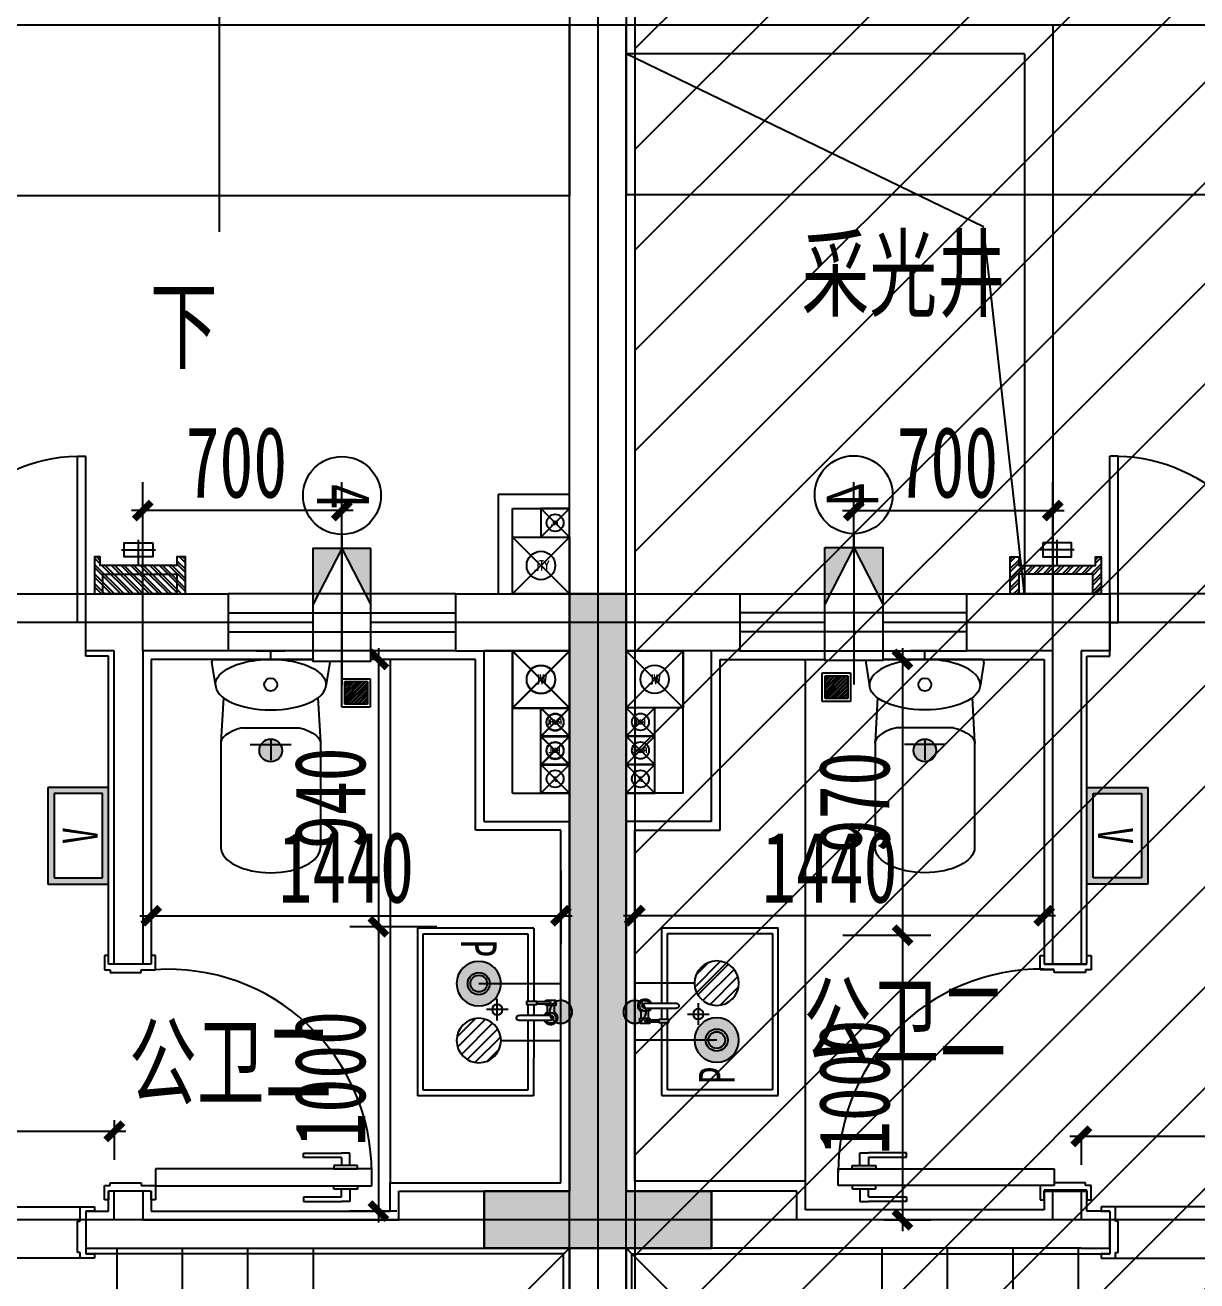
# Model space of a CAD drawing. Extents: x -255202 to 66368, y -6372500 to 603.
# Drawn here: x 32743 to 36863, y -3225168 to -3220753 of the extents above; entities that cross this region are included whole.
import ezdxf
from ezdxf.enums import TextEntityAlignment as Align

# ---------------------------------------------------------------- set-up
doc = ezdxf.new("R2010")
doc.units = 0
doc.header["$LTSCALE"] = 10
doc.header["$MEASUREMENT"] = 0
for name, color, linetype in [('A-门', 251, 'Continuous'), ('L-立面填充1', 253, 'Continuous'), ('孔洞', 53, 'Continuous')]:
    doc.layers.add(name, color=color, linetype=linetype)
doc.styles.add('L~1D$0$_TCH_DIM', font='SIMPLEX', dxfattribs={"bigfont": 'GBCBIG'})
doc.styles.add('L~1D$0$黑体', font='simhei.ttf')
doc.styles.add('L~1Z$0$_TCH_DIM', font='SIMPLEX', dxfattribs={"bigfont": 'GBCBIG'})
doc.styles.add('L~1Z$0$黑体', font='simhei.ttf')
doc.styles.add('宋体', font='', dxfattribs={"width": 0.8})
doc.styles.add('文字标注', font='', dxfattribs={"width": 0.7})
doc.styles.add('样式222', font='', dxfattribs={"width": 0.7})
doc.styles.add('细黑体', font='', dxfattribs={"width": 0.7})
doc.styles.get('宋体').set_extended_font_data('STXihei')
doc.styles.get('文字标注').set_extended_font_data('STXihei')
doc.styles.get('样式222').set_extended_font_data('STXihei')
doc.styles.get('细黑体').set_extended_font_data('STXihei')

# ---------------------------------------------------------------- blocks, each defined once
blk = doc.blocks.new('ty')
at = {"layer": 'A-门'}
h = blk.add_hatch(dxfattribs=at)
h.set_pattern_fill('ANSI32', color=8, scale=5, style=0)
h.set_pattern_definition([(135, (49263.044, 4608.566), (16.83798, 16.83798), []), (135, (49251.819, 4608.566), (16.83798, 16.83798), [])])
h.paths.add_polyline_path([(46809.8, 606.1), (46809.8, 506.1), (47129.8, 506.1), (47129.8, 636.1), (47099.8, 636.1), (47099.8, 606.1), (46829.8, 606.1), (46829.8, 636.1), (46809.8, 636.1)])
h = blk.add_hatch(dxfattribs=at)
h.set_pattern_fill('ANSI32', color=8, scale=5, style=0)
h.set_pattern_definition([(45, (47896.54, 4608.566), (-16.83798, 16.83798), []), (45, (47907.765, 4608.566), (-16.83798, 16.83798), [])])
h.paths.add_polyline_path([(50349.8, 606.1), (50349.8, 506.1), (50029.8, 506.1), (50029.8, 636.1), (50059.8, 636.1), (50059.8, 606.1), (50329.8, 606.1), (50329.8, 636.1), (50349.8, 636.1)])
h.paths.add_polyline_path([(50059.8, 506.1), (50319.8, 506.1), (50319.8, 576.1), (50059.8, 576.1)], flags=17)
blk.add_hatch(color=8, dxfattribs=at).paths.add_polyline_path([(48479.7, -1593.9), (48479.7, 506.1), (48679.7, 506.1), (48679.7, -1593.9), (48979.7, -1593.9), (48979.7, -1793.9), (48179.7, -1793.9), (48179.7, -1593.9)])
blk.add_hatch(color=8, dxfattribs=at).paths.add_polyline_path([(48479.7, -1593.9), (48479.7, 506.1), (48679.7, 506.1), (48679.7, -1593.9), (48979.7, -1593.9), (48979.7, -1793.9), (48179.7, -1793.9), (48179.7, -1593.9)])
h = blk.add_hatch(color=8, dxfattribs=at)
h.dxf.hatch_style = 1
h.paths.add_polyline_path([(47429.7, -3.9, 1), (47429.7, -83.9, 1)])
h = blk.add_hatch(color=8, dxfattribs=at)
h.dxf.hatch_style = 1
h.paths.add_polyline_path([(49729.7, -3.9, -1), (49729.7, -83.9, -1)])
h = blk.add_hatch(color=8, dxfattribs=at)
h.paths.add_polyline_path([(46646.1, -513.9), (46859.7, -513.9), (46859.7, -173.9), (46646.1, -173.9)])
h.paths.add_polyline_path([(46667.9, -195.7), (46837.9, -195.7), (46837.9, -492.2), (46667.9, -492.2)], flags=16)
h = blk.add_hatch(color=8, dxfattribs=at)
h.paths.add_polyline_path([(50513.2, -513.9), (50299.7, -513.9), (50299.7, -173.9), (50513.2, -173.9)])
h.paths.add_polyline_path([(50491.4, -195.7), (50321.4, -195.7), (50321.4, -492.2), (50491.4, -492.2)], flags=16)
at = {"layer": 'A-门', "extrusion": (0, 0, -1)}
h = blk.add_hatch(color=8, dxfattribs=at)
edge = h.paths.add_edge_path()
edge.add_arc((-48161.3, -863.9), 78.2, -89.9962, 270.0038)
h = blk.add_hatch(color=8, dxfattribs=at)
h.dxf.hatch_style = 1
h.paths.add_polyline_path([(-48449.7, -1003.2, -1), (-48449.7, -923.2, -1)])
h = blk.add_hatch(color=8, dxfattribs=at)
h.dxf.hatch_style = 1
h.paths.add_polyline_path([(-48709.6, -923.2, -1), (-48709.6, -1003.2, -1)])
h = blk.add_hatch(color=8, dxfattribs=at)
edge = h.paths.add_edge_path()
edge.add_arc((-48998, -1062.4), 78.2, 90.0038, 450.0038)
at = {"layer": 'A-门', "color": 8}
for p, q in [((48579.7, 4262.6), (48579.7, -13753.8)), ((48479.7, 3106.1), (48479.7, 1906.1)), ((48679.8, 3110.2), (48679.8, 1910.2)), ((47249.6, 2450.1), (47249.6, 2750.1)), ((59161.7, 2506.1), (25966, 2506.1)), ((48479.7, 506.1), (48479.7, 2506.1)), ((48679.7, 2506.1), (48479.7, 2506.1)), ((48479.7, 406.1), (48479.7, 2506.1)), ((48679.7, 2506.1), (48479.7, 2506.1)), ((48679.7, 406.1), (48679.7, 2506.1)), ((48679.7, 506.1), (48679.7, 2506.1)), ((50179.7, 2506.1), (48679.7, 2506.1)), ((50179.7, 2506.1), (50179.7, 506.1)), ((47249.6, 1779.3), (47249.6, 2450.1)), ((50079.7, 2405.1), (48679.7, 2405.1)), ((49936.2, 1796.6), (48679.7, 2405.1)), ((50079.7, 2405.1), (50079.7, 506.1)), ((48479.7, 1906.1), (45479.7, 1906.1)), ((48679.8, 1910.2), (51679.8, 1910.2)), ((50079.7, 505.1), (49936.2, 1796.6)), ((46979.7, 307.6), (46979.7, 899.1)), ((47679.7, 307.6), (47679.7, 899.1)), ((49479.7, 307.6), (49479.7, 899.1)), ((50179.6, 307.6), (50179.6, 899.1)), ((48479.7, 856.1), (48229.7, 856.1)), ((48229.7, 856.1), (48229.7, 506.1)), ((48479.7, 806.1), (48479.7, 856.1)), ((47719.7, 799.1), (46939.7, 799.1)), ((48279.7, 506.1), (48279.7, 806.1)), ((48279.7, 806.1), (48479.7, 806.1)), ((48379.7, 806.1), (48479.7, 706.1)), ((48479.7, 806.1), (48379.7, 706.1)), ((48379.7, 806.1), (48479.7, 706.1)), ((48479.7, 806.1), (48379.7, 706.1)), ((49439.7, 799.1), (50219.6, 799.1)), ((46964.8, 606.1), (46964.8, 696.1)), ((48479.7, 706.1), (48279.7, 506.1)), ((48279.7, 706.1), (48479.7, 506.1)), ((48479.7, 706.1), (48279.7, 506.1)), ((48279.7, 706.1), (48479.7, 506.1)), ((50194.8, 606.1), (50194.8, 696.1)), ((46904.8, 661.1), (47024.8, 661.1)), ((50254.8, 661.1), (50134.8, 661.1)), ((46982.3, 606.1), (46947.3, 606.1)), ((50177.3, 606.1), (50212.3, 606.1)), ((45579.7, 506.1), (46779.7, 506.1)), ((46779.7, 287.1), (46779.7, 506.1)), ((46779.7, 306.1), (46779.7, 506.1)), ((46779.7, 506.1), (46979.7, 506.1)), ((46979.7, 506.1), (47279.7, 506.1)), ((47279.7, 506.1), (47279.7, 306.1)), ((48079.7, 506.1), (48479.7, 506.1)), ((48229.7, 506.1), (48279.7, 506.1)), ((48679.7, 506.1), (48479.7, 506.1)), ((48479.7, 506.1), (48479.7, -1593.9)), ((48479.7, -1593.9), (48479.7, 506.1)), ((48479.7, 506.1), (48679.7, 506.1)), ((48679.7, 506.1), (48479.7, 506.1)), ((48479.7, 506.1), (48479.7, -1593.9)), ((48479.7, -1593.9), (48479.7, 506.1)), ((48479.7, 506.1), (48679.7, 506.1)), ((48679.7, -1593.9), (48679.7, 506.1)), ((48679.7, 506.1), (48679.7, -1593.9)), ((48679.7, -1593.9), (48679.7, 506.1)), ((48679.7, 506.1), (48679.7, -1593.9)), ((48679.7, 506.1), (49079.7, 506.1)), ((49877.9, 306.1), (49877.9, 506.1)), ((49877.9, 506.1), (50079.7, 506.1)), ((50079.7, 506.1), (50379.7, 506.1)), ((50379.7, 287.1), (50379.7, 507.1)), ((51579.7, 506.1), (50379.7, 506.1)), ((50379.7, 506.1), (50379.7, 306.1)), ((59161.7, 406.1), (25966, 406.1)), ((48479.7, -1193.9), (48479.7, 406.1)), ((48679.7, -1193.9), (48679.7, 406.1)), ((47808.1, 316.1), (47808.1, -703.9)), ((49651.2, 316.1), (49651.2, -733.9)), ((46879.7, 306.1), (46779.7, 306.1)), ((46859.7, 287.1), (46779.7, 287.1)), ((46859.7, 206.1), (46859.7, 287.1)), ((46879.7, -593.9), (46879.7, 306.1)), ((46979.7, 306.1), (46979.7, -593.9)), ((47279.7, 306.1), (46979.7, 306.1)), ((48149.7, 276.1), (47009.7, 276.1)), ((47009.7, 276.1), (47009.7, -794.9)), ((47232.1, 276.1), (47627.2, 276.1)), ((47379.7, 306.1), (47479.7, 306.1)), ((47429.7, 276.1), (47429.7, 306.1)), ((48013.2, 276.1), (47708.1, 276.1)), ((48099.7, 276.1), (47849.7, 276.1)), ((47849.7, 276.1), (47849.7, -1563.9)), ((48079.7, 306.1), (48479.7, 306.1)), ((48149.7, -323.9), (48149.7, 276.1)), ((48479.7, 306.1), (48179.7, 306.1)), ((48179.7, -293.9), (48179.7, 306.1)), ((48279.7, -193.9), (48279.7, 306.1)), ((48479.7, 106.1), (48279.7, 306.1)), ((48279.7, 106.1), (48479.7, 306.1)), ((48479.7, 104.6), (48279.7, 304.6)), ((48279.7, 104.6), (48479.7, 304.6)), ((48479.7, -1093.9), (48479.7, 306.1)), ((48479.7, 306.1), (48479.7, -193.9)), ((48979.7, 306.1), (48679.7, 306.1)), ((48679.7, -1093.9), (48679.7, 306.1)), ((48679.7, 106.1), (48879.7, 306.1)), ((48879.7, 106.1), (48679.7, 306.1)), ((49079.7, 306.1), (48679.7, 306.1)), ((48679.7, 106.1), (48879.7, 306.1)), ((48879.7, 106.1), (48679.7, 306.1)), ((48879.7, -193.9), (48879.7, 306.1)), ((48979.7, -293.9), (48979.7, 306.1)), ((49009.5, -323.9), (49009.7, 276.1)), ((49009.7, 276.1), (50149.7, 276.1)), ((49309.7, -1563.9), (49309.7, 276.1)), ((49446.1, 276.1), (49751.2, 276.1)), ((49927.2, 276.1), (49532.1, 276.1)), ((49779.7, 306.1), (49679.7, 306.1)), ((49729.7, 276.1), (49729.7, 306.1)), ((50179.7, 306.1), (49877.9, 306.1)), ((50149.7, 276.1), (50149.7, -793.9)), ((50179.7, 206.1), (50179.7, 306.1)), ((50279.7, 306.1), (50279.7, 206.1)), ((50379.7, 306.1), (50279.7, 306.1)), ((50299.7, 206.1), (50299.7, 287.1)), ((50299.7, 287.1), (50379.7, 287.1)), ((47221.7, 264.7), (47235.5, 181.5)), ((47637.6, 264.7), (47623.8, 181.5)), ((49368.7, 228.3), (49468.7, 228.3)), ((49368.7, 128.3), (49368.7, 228.3)), ((49468.7, 228.3), (49468.7, 128.3)), ((49521.7, 264.7), (49535.5, 181.5)), ((49937.6, 264.7), (49923.8, 181.5)), ((46859.7, -794.9), (46859.7, 206.1)), ((47679.7, 208.2), (47779.7, 208.2)), ((47679.7, 108.2), (47679.7, 208.2)), ((47689.7, 194.8), (47693.1, 198.2)), ((47689.7, 181.3), (47706.6, 198.2)), ((47689.7, 167.9), (47720, 198.2)), ((47689.7, 154.4), (47733.5, 198.2)), ((47689.7, 140.9), (47747, 198.2)), ((47689.7, 127.5), (47760.4, 198.2)), ((47689.7, 190.3), (47697.6, 198.2)), ((47689.7, 176.8), (47711.1, 198.2)), ((47689.7, 163.4), (47724.5, 198.2)), ((47689.7, 149.9), (47738, 198.2)), ((47689.7, 136.4), (47751.5, 198.2)), ((47689.7, 123), (47764.9, 198.2)), ((47689.7, 198.2), (47769.7, 198.2)), ((47689.7, 118.2), (47689.7, 198.2)), ((47693.9, 118.2), (47769.7, 194)), ((47698.4, 118.2), (47769.7, 189.5)), ((47707.4, 118.2), (47769.7, 180.5)), ((47769.7, 198.2), (47769.7, 118.2)), ((47779.7, 208.2), (47779.7, 108.2)), ((49378.7, 214.9), (49382.1, 218.3)), ((49378.7, 201.4), (49395.6, 218.3)), ((49378.7, 187.9), (49409.1, 218.3)), ((49378.7, 174.5), (49422.5, 218.3)), ((49378.7, 161), (49436, 218.3)), ((49378.7, 147.5), (49449.5, 218.3)), ((49378.7, 210.4), (49386.6, 218.3)), ((49378.7, 196.9), (49400.1, 218.3)), ((49378.7, 183.4), (49413.6, 218.3)), ((49378.7, 170), (49427, 218.3)), ((49378.7, 156.5), (49440.5, 218.3)), ((49378.7, 143), (49454, 218.3)), ((49378.7, 218.3), (49458.7, 218.3)), ((49378.7, 138.3), (49378.7, 218.3)), ((49383, 138.3), (49458.7, 214.1)), ((49387.4, 138.3), (49458.7, 209.6)), ((49396.4, 138.3), (49458.7, 200.6)), ((49400.9, 138.3), (49458.7, 196.1)), ((49409.9, 138.3), (49458.7, 187.1)), ((49414.4, 138.3), (49458.7, 182.6)), ((49458.7, 218.3), (49458.7, 138.3)), ((50179.7, -794.9), (50179.7, 206.1)), ((50279.7, 206.1), (50279.7, -794.9)), ((50299.7, -794.9), (50299.7, 206.1)), ((47263.6, 141), (47254.7, -14.6)), ((47595.7, 141), (47604.6, -14.6)), ((47711.9, 118.2), (47769.7, 176)), ((47720.9, 118.2), (47769.7, 167)), ((47725.3, 118.2), (47769.7, 162.6)), ((47734.3, 118.2), (47769.7, 153.6)), ((47738.8, 118.2), (47769.7, 149.1)), ((47747.8, 118.2), (47769.7, 140.1)), ((47752.3, 118.2), (47769.7, 135.6)), ((49458.7, 138.3), (49378.7, 138.3)), ((49423.4, 138.3), (49458.7, 173.6)), ((49427.9, 138.3), (49458.7, 169.2)), ((49436.8, 138.3), (49458.7, 160.2)), ((49441.3, 138.3), (49458.7, 155.7)), ((49450.3, 138.3), (49458.7, 146.7)), ((49454.8, 138.3), (49458.7, 142.2)), ((49563.6, 141), (49554.7, -14.6)), ((49895.7, 141), (49904.6, -14.6)), ((47779.7, 108.2), (47679.7, 108.2)), ((47769.7, 118.2), (47689.7, 118.2)), ((47761.3, 118.2), (47769.7, 126.6)), ((47765.8, 118.2), (47769.7, 122.1)), ((48379.7, 6.1), (48479.7, 106.1)), ((48479.7, 6.1), (48379.7, 106.1)), ((48379.7, 4.6), (48479.7, 104.6)), ((48479.7, 4.6), (48379.7, 104.6)), ((48779.7, 6.1), (48679.7, 106.1)), ((48679.7, 6.1), (48779.7, 106.1)), ((48679.7, 106.1), (48779.7, 6.1)), ((48779.7, 106.1), (48679.7, 6.1)), ((49468.7, 128.3), (49368.7, 128.3)), ((47329.4, 35.8), (47529.9, 35.8)), ((48379.7, -93.9), (48479.7, 6.1)), ((48479.7, -93.9), (48379.7, 6.1)), ((48379.7, -95.4), (48479.7, 4.6)), ((48479.7, -95.4), (48379.7, 4.6)), ((48779.7, -93.9), (48679.7, 6.1)), ((48679.7, -93.9), (48779.7, 6.1)), ((48679.7, 6.1), (48779.7, -93.9)), ((48779.7, 6.1), (48679.7, -93.9)), ((49829.9, 35.8), (49629.4, 35.8)), ((47254.7, -16), (47254.7, -385.1)), ((47357.9, -22.7), (47501.4, -22.7)), ((47429.7, -6.7), (47429.7, -78.8)), ((47429.7, -38.9), (47429.7, -68.9)), ((47604.7, -16), (47604.7, -385.1)), ((49554.7, -16), (49554.7, -385.1)), ((49801.4, -22.7), (49657.9, -22.7)), ((49729.7, -6.7), (49729.7, -78.8)), ((49729.7, -38.9), (49729.7, -68.9)), ((49904.7, -16), (49904.7, -385.1)), ((48379.7, -193.9), (48479.7, -93.9)), ((48479.7, -193.9), (48379.7, -93.9)), ((48679.7, -93.9), (48779.7, -193.9)), ((48779.7, -93.9), (48679.7, -193.9)), ((46646.1, -173.9), (46646.1, -513.9)), ((46859.7, -173.9), (46646.1, -173.9)), ((46859.7, -513.9), (46859.7, -173.9)), ((50299.7, -513.9), (50299.7, -173.9)), ((50299.7, -173.9), (50513.2, -173.9)), ((50513.2, -173.9), (50513.2, -513.9)), ((46667.9, -195.7), (46667.9, -492.2)), ((46837.9, -195.7), (46667.9, -195.7)), ((46837.9, -492.2), (46837.9, -195.7)), ((48279.7, -193.9), (48479.7, -193.9)), ((48879.7, -193.9), (48679.7, -193.9)), ((50321.4, -492.2), (50321.4, -195.7)), ((50321.4, -195.7), (50491.4, -195.7)), ((50491.4, -195.7), (50491.4, -492.2)), ((48179.7, -293.9), (48479.7, -293.9)), ((48979.7, -293.9), (48679.7, -293.9)), ((48449.7, -323.9), (48149.7, -323.9)), ((48449.7, -1563.9), (48449.7, -323.9)), ((48709.6, -1558.9), (48709.5, -323.9)), ((48709.5, -323.9), (49009.5, -323.9)), ((47009.7, -466), (47009.7, -725.3)), ((48449.7, -465.8), (48449.7, -725.1)), ((48709.6, -465.8), (48709.6, -725.1)), ((50149.6, -466), (50149.6, -725.3)), ((46646.1, -513.9), (46859.7, -513.9)), ((46667.9, -492.2), (46837.9, -492.2)), ((50513.2, -513.9), (50299.7, -513.9)), ((50491.4, -492.2), (50321.4, -492.2)), ((46859.7, -794.9), (46859.7, -592.9)), ((46879.7, -794.9), (46879.7, -593.9)), ((46979.7, -593.9), (46979.7, -794.9)), ((46969.7, -625.3), (48489.7, -625.1)), ((47808.1, -623.9), (47808.1, -1703.9)), ((50189.6, -625.3), (48669.6, -625.1)), ((49651.2, -653.9), (49651.2, -1733.9)), ((48013.2, -663.9), (47708.1, -663.9)), ((48013.2, -663.9), (47708.1, -663.9)), ((49441.6, -693.9), (49751.2, -693.9)), ((49446.1, -693.9), (49751.2, -693.9)), ((46859.7, -764.9), (46844.7, -764.9)), ((46844.7, -764.9), (46844.7, -814.9)), ((46859.7, -794.9), (46859.7, -764.9)), ((47024.7, -764.9), (47009.7, -764.9)), ((47009.7, -764.9), (47009.7, -794.9)), ((47024.7, -814.9), (47024.7, -764.9)), ((50134.7, -814.9), (50134.7, -764.9)), ((50134.7, -764.9), (50149.7, -764.9)), ((50149.7, -764.9), (50149.7, -794.9)), ((50299.7, -764.9), (50314.7, -764.9)), ((50299.7, -794.9), (50299.7, -764.9)), ((50314.7, -764.9), (50314.7, -814.9)), ((46844.7, -814.9), (46864.7, -814.9)), ((47009.7, -794.9), (46859.7, -794.9)), ((47009.7, -794.9), (46859.7, -794.9)), ((46864.7, -814.9), (46864.7, -824.9)), ((46864.7, -824.9), (46974.7, -824.9)), ((46974.7, -824.9), (46974.7, -814.9)), ((46974.7, -814.9), (47024.7, -814.9)), ((50184.7, -814.9), (50134.7, -814.9)), ((50299.7, -794.9), (50149.7, -794.9)), ((50149.7, -794.9), (50299.7, -794.9)), ((50184.7, -824.9), (50184.7, -814.9)), ((50294.7, -824.9), (50184.7, -824.9)), ((50314.7, -814.9), (50294.7, -814.9)), ((50294.7, -814.9), (50294.7, -824.9)), ((48435.9, -925.6), (48429.3, -928.8)), ((48440.5, -924.2), (48435.9, -925.6)), ((48445.8, -923.4), (48440.5, -924.2)), ((48452.5, -923.3), (48445.8, -923.4)), ((48455.9, -923.6), (48452.5, -923.3)), ((48459, -924.3), (48455.9, -923.6)), ((48465.8, -926.5), (48459, -924.3)), ((48469.3, -928.3), (48465.8, -926.5)), ((48699.8, -924.4), (48692.1, -927.2)), ((48709.6, -923.2), (48699.8, -924.4)), ((48714.7, -923.5), (48709.6, -923.2)), ((48719.4, -924.4), (48714.7, -923.5)), ((48724.3, -926), (48719.4, -924.4)), ((48731.4, -928.8), (48724.3, -926)), ((48410, -958.3), (48409.7, -963.2)), ((48409.7, -963.2), (48410, -967.9)), ((48411.1, -952.8), (48410, -958.3)), ((48410, -967.9), (48411, -973)), ((48414.8, -943.7), (48411.1, -952.8)), ((48416.7, -940.5), (48414.8, -943.7)), ((48420, -936.4), (48416.7, -940.5)), ((48423.1, -933.3), (48420, -936.4)), ((48429.3, -928.8), (48423.1, -933.3)), ((48473.1, -930.7), (48469.3, -928.3)), ((48476.7, -933.6), (48473.1, -930.7)), ((48479.6, -936.5), (48476.7, -933.6)), ((48484.1, -942.8), (48479.6, -936.5)), ((48486.1, -946.5), (48484.1, -942.8)), ((48487.8, -950.9), (48486.1, -946.5)), ((48489.3, -957.2), (48487.8, -950.9)), ((48488.5, -973.1), (48489.5, -967.4)), ((48489.7, -963.2), (48489.3, -957.2)), ((48489.5, -967.4), (48489.7, -963.2)), ((48669.8, -958.9), (48669.6, -963.2)), ((48669.6, -963.2), (48670, -969.1)), ((48670.8, -953.2), (48669.8, -958.9)), ((48670, -969.1), (48671.5, -975.4)), ((48673.3, -946.3), (48670.8, -953.2)), ((48675.5, -942.3), (48673.3, -946.3)), ((48679.8, -936.5), (48675.5, -942.3)), ((48682.3, -933.9), (48679.8, -936.5)), ((48686.5, -930.5), (48682.3, -933.9)), ((48692.1, -927.2), (48686.5, -930.5)), ((48735.5, -932.7), (48731.4, -928.8)), ((48742, -938.9), (48735.5, -932.7)), ((48742.4, -940.3), (48742, -938.9)), ((48743.1, -941.4), (48742.4, -940.3)), ((48744, -942.7), (48743.1, -941.4)), ((48745.4, -945.2), (48744, -942.7)), ((48747.6, -950.7), (48745.4, -945.2)), ((48748.4, -953.3), (48747.6, -950.7)), ((48748.2, -973.5), (48749.3, -968)), ((48749.3, -958.4), (48748.4, -953.3)), ((48749.6, -963.2), (48749.3, -958.4)), ((48749.3, -968), (48749.6, -963.2)), ((48411, -973), (48411.7, -975.6)), ((48411.7, -975.6), (48414, -981.1)), ((48414, -981.1), (48415.3, -983.6)), ((48415.3, -983.6), (48416.2, -985)), ((48416.2, -985), (48416.9, -986)), ((48416.9, -986), (48417.3, -987.4)), ((48417.3, -987.4), (48423.8, -993.6)), ((48423.8, -993.6), (48427.9, -997.5)), ((48427.9, -997.5), (48435, -1000.4)), ((48435, -1000.4), (48439.9, -1001.9)), ((48439.9, -1001.9), (48444.6, -1002.8)), ((48444.6, -1002.8), (48449.7, -1003.2)), ((48449.7, -1003.2), (48459.5, -1001.9)), ((48459.5, -1001.9), (48467.3, -999.1)), ((48467.3, -999.1), (48472.8, -995.8)), ((48472.8, -995.8), (48477, -992.4)), ((48477, -992.4), (48479.6, -989.8)), ((48479.6, -989.8), (48483.8, -984.1)), ((48483.8, -984.1), (48486, -980)), ((48486, -980), (48488.5, -973.1)), ((48671.5, -975.4), (48673.2, -979.9)), ((48673.2, -979.9), (48675.2, -983.6)), ((48675.2, -983.6), (48679.8, -989.8)), ((48679.8, -989.8), (48682.6, -992.7)), ((48682.6, -992.7), (48686.2, -995.6)), ((48686.2, -995.6), (48690, -998)), ((48690, -998), (48693.5, -999.8)), ((48693.5, -999.8), (48700.3, -1002.1)), ((48700.3, -1002.1), (48703.4, -1002.7)), ((48703.4, -1002.7), (48706.8, -1003.1)), ((48706.8, -1003.1), (48713.5, -1003)), ((48713.5, -1003), (48718.8, -1002.1)), ((48718.8, -1002.1), (48723.4, -1000.7)), ((48723.4, -1000.7), (48730.1, -997.5)), ((48730.1, -997.5), (48736.2, -993)), ((48736.2, -993), (48739.4, -989.9)), ((48739.4, -989.9), (48742.6, -985.8)), ((48742.6, -985.8), (48744.5, -982.6)), ((48744.5, -982.6), (48748.2, -973.5)), ((48479.7, -1693.9), (48479.7, -1193.9)), ((48679.7, -1693.9), (48679.7, -1193.9)), ((48679.7, -1693.9), (48679.7, -1193.9)), ((46879.7, -1343.9), (46879.7, -1483.1)), ((45439.7, -1383.1), (46919.7, -1383.1)), ((50239.7, -1400.6), (51719.7, -1400.6)), ((50279.7, -1400.6), (50279.7, -1500.6)), ((47544.7, -1460), (47678.2, -1459.9)), ((47544.7, -1475.5), (47544.7, -1460)), ((47678.2, -1475.5), (47544.7, -1475.5)), ((47707.9, -1459.9), (47678.2, -1459.9)), ((47678.2, -1475.5), (47678.2, -1503.9)), ((47708, -1503.9), (47707.9, -1459.9)), ((49501.4, -1502.9), (49501.4, -1458.9)), ((49501.4, -1458.9), (49531.1, -1458.9)), ((49664.7, -1459), (49531.1, -1458.9)), ((49531.1, -1474.5), (49531.1, -1502.9)), ((49531.1, -1474.5), (49664.7, -1474.5)), ((49664.7, -1474.5), (49664.7, -1459)), ((47784.7, -1515.5), (47024.7, -1515.6)), ((47024.7, -1515.6), (47024.7, -1574.9)), ((47708, -1503.9), (47652.1, -1503.9)), ((47652.1, -1503.9), (47652.1, -1515.5)), ((47652.1, -1515.5), (47734.8, -1515.5)), ((47734.8, -1503.9), (47708, -1503.9)), ((47734.8, -1515.5), (47734.8, -1503.9)), ((47784.7, -1574.8), (47784.7, -1515.5)), ((49424.6, -1514.5), (50184.7, -1514.6)), ((49424.6, -1573.8), (49424.6, -1514.5)), ((49474.5, -1514.5), (49474.5, -1502.9)), ((49474.5, -1502.9), (49501.4, -1502.9)), ((49557.3, -1514.5), (49474.5, -1514.5)), ((49501.4, -1502.9), (49557.3, -1502.9)), ((49557.3, -1502.9), (49557.3, -1514.5)), ((50184.7, -1514.6), (50184.7, -1573.9)), ((46844.7, -1623.9), (46844.7, -1573.9)), ((46844.7, -1573.9), (46864.7, -1573.9)), ((46864.7, -1573.9), (46864.7, -1563.9)), ((46864.7, -1563.9), (46974.7, -1563.9)), ((46974.7, -1563.9), (46974.7, -1573.9)), ((46974.7, -1573.9), (47024.7, -1573.9)), ((47024.7, -1573.9), (47024.7, -1623.9)), ((47024.7, -1574.9), (47784.7, -1574.8)), ((47652.1, -1586.4), (47652.1, -1574.8)), ((47652.1, -1574.8), (47734.8, -1574.8)), ((47708, -1586.4), (47652.1, -1586.4)), ((47678.2, -1614.8), (47678.2, -1586.4)), ((47734.8, -1586.4), (47708, -1586.4)), ((47708, -1586.4), (47708, -1630.4)), ((47734.8, -1574.8), (47734.8, -1586.4)), ((47849.7, -1663.9), (47849.7, -1563.9)), ((47849.7, -1563.9), (48449.7, -1563.9)), ((49309.7, -1558.9), (48709.6, -1558.9)), ((49309.7, -1658.9), (49309.7, -1558.9)), ((50184.7, -1573.9), (49424.6, -1573.8)), ((49557.2, -1573.8), (49474.5, -1573.8)), ((49474.5, -1573.8), (49474.5, -1585.4)), ((49474.5, -1585.4), (49501.4, -1585.4)), ((49501.4, -1585.4), (49557.2, -1585.4)), ((49501.4, -1585.4), (49501.4, -1629.4)), ((49531.1, -1613.8), (49531.1, -1585.4)), ((49557.2, -1585.4), (49557.2, -1573.8)), ((50184.7, -1573.9), (50134.7, -1573.9)), ((50134.7, -1573.9), (50134.7, -1623.9)), ((50294.7, -1563.9), (50184.7, -1563.9)), ((50184.7, -1563.9), (50184.7, -1573.9)), ((50294.7, -1573.9), (50294.7, -1563.9)), ((50314.7, -1573.9), (50294.7, -1573.9)), ((50314.7, -1623.9), (50314.7, -1573.9)), ((46859.7, -1623.9), (46844.7, -1623.9)), ((47009.7, -1593.9), (46859.7, -1593.9)), ((47009.7, -1593.9), (46859.7, -1593.9)), ((46859.7, -1593.9), (46859.7, -1623.9)), ((46859.7, -1663.9), (46859.7, -1593.9)), ((46859.7, -1663.9), (46859.7, -1593.9)), ((46879.7, -1693.9), (46879.7, -1593.9)), ((46979.7, -1593.9), (46979.7, -1693.9)), ((47009.7, -1593.9), (47009.7, -1663.9)), ((47009.7, -1623.9), (47009.7, -1593.9)), ((47024.7, -1623.9), (47009.7, -1623.9)), ((47678.2, -1614.8), (47544.7, -1614.8)), ((47544.7, -1614.8), (47544.7, -1630.4)), ((47544.7, -1630.4), (47678.2, -1630.4)), ((47708, -1630.4), (47678.2, -1630.4)), ((47879.7, -1693.9), (47879.7, -1593.9)), ((47879.7, -1593.9), (48179.7, -1593.9)), ((48479.7, -1593.9), (48179.7, -1593.9)), ((48179.7, -1593.9), (48179.7, -1793.9)), ((48179.7, -1793.9), (48179.7, -1593.9)), ((48179.7, -1593.9), (48479.7, -1593.9)), ((48479.7, -1593.9), (48179.7, -1593.9)), ((48179.7, -1593.9), (48179.7, -1793.9)), ((48179.7, -1793.9), (48179.7, -1593.9)), ((48179.7, -1593.9), (48479.7, -1593.9)), ((48979.7, -1593.9), (48679.7, -1593.9)), ((48679.7, -1593.9), (48979.7, -1593.9)), ((48979.7, -1593.9), (48679.7, -1593.9)), ((48679.7, -1593.9), (48979.7, -1593.9)), ((48979.7, -1793.9), (48979.7, -1593.9)), ((48979.7, -1593.9), (48979.7, -1793.9)), ((48979.7, -1793.9), (48979.7, -1593.9)), ((48979.7, -1593.9), (48979.7, -1793.9)), ((49279.7, -1593.9), (48979.7, -1593.9)), ((49279.7, -1693), (49279.7, -1593.9)), ((49501.4, -1629.4), (49531.1, -1629.4)), ((49531.1, -1613.8), (49664.6, -1613.8)), ((49664.6, -1629.4), (49531.1, -1629.4)), ((49664.6, -1613.8), (49664.6, -1629.4)), ((50134.7, -1623.9), (50149.7, -1623.9)), ((50299.7, -1589.8), (50149.7, -1589.8)), ((50149.7, -1589.8), (50149.7, -1658.9)), ((50149.7, -1623.9), (50149.7, -1593.9)), ((50149.7, -1593.9), (50299.7, -1593.9)), ((50179.7, -1589.8), (50279.7, -1589.8)), ((50179.7, -1693.9), (50179.7, -1593.9)), ((50279.7, -1593.9), (50279.7, -1693.9)), ((50299.7, -1663.9), (50299.7, -1589.8)), ((50299.7, -1593.9), (50299.7, -1623.9)), ((50299.7, -1623.9), (50314.7, -1623.9)), ((45549.7, -1648.9), (46809.7, -1648.9)), ((46759.7, -1698.9), (46759.7, -1648.9)), ((46759.7, -1648.9), (46809.7, -1648.9)), ((46779.7, -1663.9), (46779.7, -1813.9)), ((46809.7, -1663.9), (46779.7, -1663.9)), ((46779.7, -1663.9), (46779.7, -1813.9)), ((46779.7, -1663.9), (46859.7, -1663.9)), ((46809.7, -1648.9), (46809.7, -1663.9)), ((47009.7, -1663.9), (47849.7, -1663.9)), ((47872.8, -1663.9), (47708.1, -1663.9)), ((50149.7, -1658.9), (49309.7, -1658.9)), ((50379.7, -1663.9), (50299.7, -1663.9)), ((51609.7, -1648.9), (50349.7, -1648.9)), ((50399.7, -1648.9), (50349.7, -1648.9)), ((50349.7, -1648.9), (50349.7, -1663.9)), ((50349.7, -1663.9), (50379.7, -1663.9)), ((50379.7, -1663.9), (50379.7, -1813.9)), ((50379.7, -1663.9), (50379.7, -1813.9)), ((50399.7, -1698.9), (50399.7, -1648.9)), ((59161.7, -1693.9), (25966, -1693.9)), ((46749.7, -1808.9), (46749.7, -1698.9)), ((46749.7, -1698.9), (46759.7, -1698.9)), ((46879.7, -1693.9), (46779.7, -1693.9)), ((46779.7, -1693.9), (46779.7, -1793.9)), ((46979.7, -1693.9), (47879.7, -1693.9)), ((48479.7, -9693.9), (48479.7, -1693.9)), ((48679.7, -9693.9), (48679.7, -1693.9)), ((50179.7, -1693.9), (49279.7, -1693)), ((49586.5, -1693.9), (49751.2, -1693.9)), ((50379.7, -1693.9), (50279.7, -1693.9)), ((50379.7, -1793.9), (50379.7, -1693.9)), ((50409.7, -1698.9), (50399.7, -1698.9)), ((50409.7, -1808.9), (50409.7, -1698.9)), ((46759.7, -1808.9), (46749.7, -1808.9)), ((46759.7, -1828.9), (46759.7, -1808.9)), ((46779.7, -1793.9), (48279.7, -1793.9)), ((46889.7, -2693.9), (46889.7, -1793.9)), ((46889.7, -1793.9), (48479.7, -1793.9)), ((47119.7, -2693.9), (47119.7, -1793.9)), ((47349.7, -2693.9), (47349.7, -1793.9)), ((47579.7, -2693.9), (48479.7, -1793.9)), ((47579.7, -2693.9), (47579.7, -1793.9)), ((48179.7, -1793.9), (48679.7, -1793.9)), ((48179.7, -1793.9), (48179.7, -1793.9)), ((48179.7, -1793.9), (48179.7, -1793.9)), ((48979.7, -1793.9), (48179.7, -1793.9)), ((48179.7, -1793.9), (48679.7, -1793.9)), ((48179.7, -1793.9), (48179.7, -1793.9)), ((48179.7, -1793.9), (48179.7, -1793.9)), ((48979.7, -1793.9), (48179.7, -1793.9)), ((48279.7, -1793.9), (48479.7, -1793.9)), ((48479.7, -9593.9), (48479.7, -1793.9)), ((48479.7, -1793.9), (48479.7, -5228.9)), ((48679.7, -1793.9), (48979.7, -1793.9)), ((48679.7, -1793.9), (48979.7, -1793.9)), ((48679.7, -9593.9), (48679.7, -1793.9)), ((48879.7, -1793.9), (48679.7, -1793.9)), ((49579.7, -2693.9), (48679.7, -1793.9)), ((50269.7, -1793.9), (48679.7, -1793.9)), ((48679.7, -1793.9), (48679.7, -5228.9)), ((50279.7, -1793.9), (48879.7, -1793.9)), ((49579.7, -2693.9), (49579.7, -1793.9)), ((49809.7, -2693.9), (49809.7, -1793.9)), ((50039.7, -2693.9), (50039.7, -1793.9)), ((50269.7, -2693.9), (50269.7, -1793.9)), ((50279.7, -1793.9), (50379.7, -1793.9)), ((50399.7, -1828.9), (50399.7, -1808.9)), ((50399.7, -1808.9), (50409.7, -1808.9)), ((46809.7, -1828.9), (45549.7, -1828.9)), ((46809.7, -1828.9), (46759.7, -1828.9)), ((46779.7, -1813.9), (46809.7, -1813.9)), ((46859.7, -1813.9), (46779.7, -1813.9)), ((46809.7, -1813.9), (46809.7, -1828.9)), ((48459.7, -1813.9), (46859.7, -1813.9)), ((48459.7, -1813.9), (46859.7, -1813.9)), ((48459.7, -5303.9), (48459.7, -1813.9)), ((48459.7, -5303.9), (48459.7, -1813.9)), ((48699.7, -5303.9), (48699.7, -1813.9)), ((48699.7, -1813.9), (50299.7, -1813.9)), ((50299.7, -1813.9), (50379.7, -1813.9)), ((50349.7, -1813.9), (50349.7, -1828.9)), ((50379.7, -1813.9), (50349.7, -1813.9)), ((50349.7, -1828.9), (51609.7, -1828.9)), ((50349.7, -1828.9), (50399.7, -1828.9))]:
    blk.add_line(p, q, dxfattribs=at)
at = {"layer": 'A-门', "color": 8, "extrusion": (0, 0, -1)}
for p, q in [((46749.7, 406.1), (46749.7, 991.1)), ((46749.7, 991.1), (46779.7, 991.1)), ((46779.7, 406.1), (46779.7, 991.1)), ((50379.7, 406.1), (50379.7, 991.1)), ((50409.7, 991.1), (50379.7, 991.1)), ((50409.7, 406.1), (50409.7, 991.1)), ((47279.7, 506.1), (47279.7, 306.1)), ((48079.7, 506.1), (48079.7, 306.1)), ((49079.7, 506.1), (49079.7, 306.1)), ((46779.7, 406.1), (46749.7, 406.1)), ((50379.7, 406.1), (50409.7, 406.1)), ((47945.2, -668.9), (47945.2, -1258.9)), ((48354.3, -668.9), (47945.2, -668.9)), ((47965.2, -1238.9), (47965.2, -688.9)), ((47965.2, -688.9), (48334.3, -688.9)), ((48334.3, -688.9), (48334.3, -926.3)), ((48354.3, -668.9), (48354.3, -926.3)), ((48805.1, -667.4), (49214.1, -667.4)), ((48805.1, -933), (48805.1, -667.4)), ((48825.1, -933), (48825.1, -687.4)), ((48825.1, -687.4), (49194.1, -687.4)), ((49194.1, -687.4), (49194.1, -1237.4)), ((49214.1, -1257.4), (49214.1, -667.4)), ((48709.6, -749.9), (48709.6, -962.4)), ((48449.7, -964), (48449.7, -751.5)), ((48921, -875.8), (49011.5, -785.4)), ((48925.5, -833.1), (48968.8, -789.9)), ((48931.5, -903.5), (49039.1, -795.9)), ((48949.5, -923.7), (49059.3, -813.9)), ((48974.5, -936.9), (49072.6, -838.8)), ((48161.3, -863.9), (48449.7, -864)), ((48919.8, -862.4), (48709.6, -862.4)), ((49009.9, -939.6), (49075.3, -874.3)), ((48226.3, -993.8), (48226.3, -917.1)), ((48365.2, -926.3), (48329.6, -926.3)), ((48329.6, -926.3), (48329.6, -936.8)), ((48365.2, -936.8), (48365.2, -926.3)), ((48396.9, -927.6), (48396.9, -922.6)), ((48396.9, -922.6), (48431.6, -922.6)), ((48431.6, -922.6), (48431.6, -940.5)), ((48264.6, -955.4), (48187.9, -955.4)), ((48329.6, -936.8), (48365.2, -936.8)), ((48334.3, -936.8), (48334.3, -975.6)), ((48354.3, -936.8), (48354.3, -975.6)), ((48412.1, -927.6), (48365.2, -927.6)), ((48365.2, -927.6), (48365.2, -935.6)), ((48412.1, -935.6), (48365.2, -935.6)), ((48396.9, -940.5), (48396.9, -935.6)), ((48431.6, -940.5), (48396.9, -940.5)), ((48401.8, -940.5), (48401.8, -970.3)), ((48426.8, -940.5), (48426.8, -970.3)), ((48449.7, -1176.4), (48449.7, -964)), ((48709.6, -962.4), (48709.6, -1174.8)), ((48732.6, -985.8), (48732.6, -956)), ((48745.1, -933), (48856.3, -933)), ((48745.1, -950.7), (48856.3, -950.7)), ((48757.6, -985.8), (48757.6, -956)), ((48805.1, -989.5), (48805.1, -950.7)), ((48825.1, -989.5), (48825.1, -950.7)), ((48894.7, -970.9), (48971.4, -970.9)), ((48933, -932.5), (48933, -1009.3)), ((48149.4, -986.7), (48084, -1052)), ((48184.9, -989.4), (48086.8, -1087.5)), ((48209.8, -1002.6), (48100, -1112.5)), ((48414.3, -975.6), (48303, -975.6)), ((48414.3, -993.4), (48303, -993.4)), ((48334.3, -993.4), (48334.2, -1238.9)), ((48354.3, -993.4), (48354.2, -1258.9)), ((48727.7, -1003.7), (48727.7, -985.8)), ((48727.7, -985.8), (48762.5, -985.8)), ((48762.5, -1003.7), (48727.7, -1003.7)), ((48747.2, -990.8), (48794.1, -990.8)), ((48747.2, -998.8), (48794.1, -998.8)), ((48762.5, -985.8), (48762.5, -990.8)), ((48762.5, -998.8), (48762.5, -1003.7)), ((48829.7, -989.5), (48794.1, -989.5)), ((48794.1, -989.5), (48794.1, -1000)), ((48794.1, -998.8), (48794.1, -990.8)), ((48794.1, -1000), (48829.7, -1000)), ((48805.1, -1257.4), (48805.1, -1000)), ((48825.1, -1237.4), (48825.1, -1000)), ((48829.7, -1000), (48829.7, -989.5)), ((48227.8, -1022.8), (48120.2, -1130.4)), ((48238.3, -1050.5), (48147.9, -1141)), ((48233.8, -1093.2), (48190.6, -1136.4)), ((48239.5, -1064), (48449.7, -1064)), ((48998, -1062.4), (48709.6, -1062.4)), ((48354.2, -1258.9), (47945.2, -1258.9)), ((48334.2, -1238.9), (47965.2, -1238.9)), ((48805.1, -1257.4), (49214.1, -1257.4)), ((49194.1, -1237.4), (48825.1, -1237.4))]:
    blk.add_line(p, q, dxfattribs=at)
at = {"layer": 'A-门', "color": 8, "const_width": 24}
for points in [[(47009.7, 829.1), (46949.7, 769.1)], [(47649.7, 769.1), (47709.7, 829.1)], [(49509.7, 829.1), (49449.7, 769.1)], [(50149.6, 769.1), (50209.6, 829.1)], [(47838.1, 246.1), (47778.1, 306.1)], [(49681.2, 246.1), (49621.2, 306.1)], [(47039.7, -595.3), (46979.7, -655.3)], [(48419.7, -655.1), (48479.7, -595.1)], [(48739.6, -595.1), (48679.6, -655.1)], [(50119.6, -655.2), (50179.6, -595.3)], [(47838.1, -693.9), (47778.1, -633.9)], [(47778.1, -633.9), (47838.1, -693.9)], [(49681.2, -723.9), (49621.2, -663.9)], [(49621.2, -663.9), (49681.2, -723.9)], [(46849.7, -1413.1), (46909.7, -1353.1)], [(50309.7, -1370.6), (50249.7, -1430.6)], [(47778.1, -1633.9), (47838.1, -1693.9)], [(49621.2, -1663.9), (49681.2, -1723.9)]]:
    blk.add_lwpolyline(points, dxfattribs=at)
at = {"layer": 'A-门', "color": 8}
for points in [[(48379.7, 706.1), (48479.7, 706.1), (48479.7, 806.1), (48379.7, 806.1)], [(48379.7, 706.1), (48479.7, 706.1), (48479.7, 806.1), (48379.7, 806.1)], [(47014.8, 686.1), (47014.8, 636.1), (46914.8, 636.1), (46914.8, 686.1)], [(48479.7, 506.1), (48279.7, 506.1), (48279.7, 706.1), (48479.7, 706.1)], [(48479.7, 506.1), (48279.7, 506.1), (48279.7, 706.1), (48479.7, 706.1)], [(50144.8, 686.1), (50144.8, 636.1), (50244.8, 636.1), (50244.8, 686.1)], [(47099.8, 506.1), (46839.8, 506.1), (46839.8, 576.1), (47099.8, 576.1)], [(50059.8, 506.1), (50319.8, 506.1), (50319.8, 576.1), (50059.8, 576.1)], [(48479.7, 306.1), (48279.7, 306.1), (48279.7, 106.1), (48479.7, 106.1)], [(48479.7, 304.6), (48279.7, 304.6), (48279.7, 104.6), (48479.7, 104.6)], [(48679.7, 306.1), (48879.7, 306.1), (48879.7, 106.1), (48679.7, 106.1)], [(48679.7, 306.1), (48879.7, 306.1), (48879.7, 106.1), (48679.7, 106.1)], [(48379.7, 106.1), (48479.7, 106.1), (48479.7, 6.1), (48379.7, 6.1)], [(48379.7, 104.6), (48479.7, 104.6), (48479.7, 4.6), (48379.7, 4.6)], [(48779.7, 106.1), (48679.7, 106.1), (48679.7, 6.1), (48779.7, 6.1)], [(48679.7, 6.1), (48779.7, 6.1), (48779.7, 106.1), (48679.7, 106.1)], [(48379.7, 6.1), (48479.7, 6.1), (48479.7, -93.9), (48379.7, -93.9)], [(48379.7, 4.6), (48479.7, 4.6), (48479.7, -95.4), (48379.7, -95.4)], [(48779.7, 6.1), (48679.7, 6.1), (48679.7, -93.9), (48779.7, -93.9)], [(48679.7, -93.9), (48779.7, -93.9), (48779.7, 6.1), (48679.7, 6.1)], [(48379.7, -93.9), (48479.7, -93.9), (48479.7, -193.9), (48379.7, -193.9)], [(48679.7, -193.9), (48779.7, -193.9), (48779.7, -93.9), (48679.7, -93.9)]]:
    blk.add_lwpolyline(points, close=True, dxfattribs=at)
for points in [[(46809.8, 606.1), (46809.8, 606.1), (46809.8, 506.1), (47129.8, 506.1), (47129.8, 636.1), (47099.8, 636.1), (47099.8, 606.1), (46829.8, 606.1), (46829.8, 636.1), (46809.8, 636.1), (46809.8, 606.1), (46809.8, 606.1)], [(50349.8, 606.1), (50349.8, 606.1), (50349.8, 506.1), (50029.8, 506.1), (50029.8, 636.1), (50059.8, 636.1), (50059.8, 606.1), (50329.8, 606.1), (50329.8, 636.1), (50349.8, 636.1), (50349.8, 606.1), (50349.8, 606.1)]]:
    blk.add_lwpolyline(points, dxfattribs=at)
for centre, radius in [((48429.7, 756.1), 30), ((48429.7, 756.1), 30), ((48379.7, 606.1), 50), ((48379.7, 606.1), 50), ((48379.7, 206.1), 50), ((48379.7, 204.6), 50), ((48779.7, 206.1), 50), ((48779.7, 206.1), 50), ((47429.7, 187.3), 22.8), ((49729.7, 187.3), 22.8), ((48429.7, 56.1), 30), ((48429.7, 54.6), 30), ((48729.7, 56.1), 30), ((48729.7, 56.1), 30), ((47429.7, -43.9), 40), ((48429.7, -43.9), 30), ((48429.7, -45.4), 30), ((48729.7, -43.9), 30), ((48729.7, -43.9), 30), ((49729.7, -43.9), 40), ((48429.7, -143.9), 30), ((48729.7, -143.9), 30)]:
    blk.add_circle(centre, radius, dxfattribs=at)
at = {"layer": 'A-门', "color": 8, "extrusion": (0, 0, -1)}
for centre, radius in [((-48161.3, -863.9), 78.2), ((-48998, -862.4), 78.2), ((-48449.7, -963.2), 40), ((-48709.6, -963.2), 40), ((-48226.3, -955.4), 18.4), ((-48933, -970.9), 18.4), ((-48161.3, -1063.9), 78.2), ((-48998, -1062.4), 78.2)]:
    blk.add_circle(centre, radius, dxfattribs=at)
for centre, radius, start, end in [((-46764.7, 406.1), 585, 0, 88.5307), ((-50394.7, 406.1), 585, 91.4693, 180), ((-48161.3, -863.9), 38.9, 270.0038, 90.0038), ((-48161.3, -863.9), 29.2, 270.0038, 90.0038), ((-48161.3, -863.9), 38.9, 90.0038, 270.0038), ((-48161.3, -863.9), 29.2, 90.0038, 270.0038), ((-48745.1, -941.8), 23.9, 301.5588, 58.4412), ((-48745.1, -941.8), 18.9, 208.0627, 151.9373), ((-48745.1, -941.8), 23.9, 58.4412, 158.164), ((-48414.3, -984.5), 23.9, 21.836, 58.4412), ((-48414.3, -984.5), 18.9, 28.0627, 331.9373), ((-48406.5, -931.6), 6.88, 144.4738, 215.5262), ((-48414.3, -984.5), 23.9, 121.5588, 238.4412), ((-48745.1, -941.8), 8.88, 270, 90), ((-48745.1, -941.8), 23.9, 201.836, 238.4412), ((-48856.3, -941.8), 8.88, 90, 270), ((-48303, -984.5), 8.88, 270, 90), ((-48414.3, -984.5), 23.9, 238.4412, 338.164), ((-48414.3, -984.5), 8.88, 90, 270), ((-48752.8, -994.8), 6.88, 324.4738, 35.5262), ((-48998, -1062.4), 38.9, 270.0038, 90.0038), ((-48998, -1062.4), 29.2, 270.0038, 90.0038), ((-48998, -1062.4), 38.9, 90.0038, 270.0038), ((-48998, -1062.4), 29.2, 90.0038, 270.0038)]:
    blk.add_arc(centre, radius, start, end, dxfattribs=at)
at = {"layer": 'A-门', "color": 8}
for centre, radius, start, end in [((47232.1, 265.6), 10.4, 90, 184.8886), ((47627.2, 265.6), 10.4, 355.1114, 90), ((49532.1, 265.6), 10.4, 90, 184.8886), ((49927.2, 265.6), 10.4, 355.1114, 90), ((47069.6, -1528.6), 715.1, 0.0073, 93.6137), ((50139.7, -1527.6), 715.1, 86.3863, 179.9927)]:
    blk.add_arc(centre, radius, start, end, dxfattribs=at)
at = {"layer": 'A-门', "color": 8, "extrusion": (0, 0, -1)}
for centre, major_axis, ratio, start_param, end_param in [((47429.7, 187.3), (-194.6, 0), 0.456392, 0, 3.141593), ((49729.7, 187.3), (-194.6, 0), 0.456392, 3.141593, 6.283185), ((47430.3, -15.8), (-174.9, 3.2), 0.369842, 2.169272, 3.218057), ((49730.3, -15.8), (-174.9, 3.2), 0.369842, 2.169272, 3.218057), ((49729.7, -385.1), (-175, 0), 0.507463, 3.141593, 6.283185)]:
    blk.add_ellipse(centre, major_axis=major_axis, ratio=ratio, start_param=start_param, end_param=end_param, dxfattribs=at)
at = {"layer": 'A-门', "color": 8}
for centre, major_axis, ratio, start_param, end_param in [((49729.7, 187.3), (194.6, 0), 0.456392, 0, 3.141593), ((47429.7, 187.3), (194.6, 0), 0.456392, 3.141593, 6.283185), ((47429, -15.8), (174.9, 3.2), 0.369842, 2.169272, 3.218057), ((49729, -15.8), (174.9, 3.2), 0.369842, 2.169272, 3.218057), ((47429.7, -385.1), (175, 0), 0.507463, 3.141593, 6.283185)]:
    blk.add_ellipse(centre, major_axis=major_axis, ratio=ratio, start_param=start_param, end_param=end_param, dxfattribs=at)
at = {"layer": '孔洞', "color": 8, "linetype": 'ByBlock'}
for centre in [(47680.1, 852.3), (49479.3, 855)]:
    blk.add_circle(centre, 136.9, dxfattribs=at)
at = {"layer": 'A-门', "color": 8, "width": 0.7}
for s, style, p in [('采光井', '细黑体', (49295.9, 1507.2)), ('下', '细黑体', (47004.9, 1324.3)), ('700', '样式222', (47130.3, 845.1)), ('700', '样式222', (49630.3, 845.1)), ('公卫二', '细黑体', (49303.1, -1119)), ('公卫二', '细黑体', (46930.8, -1263.7))]:
    blk.add_text(s, height=250, dxfattribs=dict(at, style=style)).set_placement(p)
at = {"layer": 'A-门', "color": 8, "style": '样式222', "width": 0.7}
blk.add_text('4', height=187.5, rotation=270, dxfattribs=at).set_placement((47592.9, 804.6), align=Align.RIGHT)
at = {"layer": 'A-门', "color": 8, "style": '样式222', "text_generation_flag": 4, "width": 0.7}
blk.add_text('4', height=187.5, rotation=270, dxfattribs=at).set_placement((49566.5, 807.3), align=Align.RIGHT)
at = {"layer": 'A-门', "color": 8, "text_generation_flag": 4, "width": 0.705882}
for s, height, style, p in [('NL', 17, 'L~1Z$0$_TCH_DIM', (48439.4, 747.6)), ('YTL', 34, 'L~1Z$0$_TCH_DIM', (48408.2, 589.1)), ('WL', 34, 'L~1Z$0$_TCH_DIM', (48400.2, 189.1)), ('WL', 34, 'L~1D$0$_TCH_DIM', (48800.2, 189.1)), ('RMHL', 17, 'L~1Z$0$_TCH_DIM', (48452.2, 47.6)), ('RML', 17, 'L~1D$0$_TCH_DIM', (48745.9, 47.6)), ('RML', 17, 'L~1Z$0$_TCH_DIM', (48445.9, -52.4)), ('RMHL', 17, 'L~1D$0$_TCH_DIM', (48752.2, -52.4)), ('JL', 17, 'L~1Z$0$_TCH_DIM', (48437.7, -152.4)), ('JL', 17, 'L~1D$0$_TCH_DIM', (48737.7, -152.4))]:
    blk.add_text(s, height=height, rotation=180.0025, dxfattribs=dict(at, style=style)).set_placement(p)
at = {"layer": 'A-门', "color": 8, "style": '样式222', "width": 0.7}
for s, rotation, p in [('940', 90, (47762.1, -390.6)), ('970', 90, (49605.2, -405.6)), ('1440', 0.0075, (47457.2, -579.2)), ('1440', 359.9931, (49157.2, -579.1)), ('1000', 90, (47762.1, -1436.4)), ('1000', 90, (49605.2, -1466.4))]:
    blk.add_text(s, height=250, rotation=rotation, dxfattribs=at).set_placement(p)
blk.add_text('V', height=123.7, rotation=90, dxfattribs=at).set_placement((46821.4, -343.8), align=Align.CENTER)
at = {"layer": 'A-门', "color": 8, "style": '样式222', "text_generation_flag": 4, "width": 0.7}
blk.add_text('V', height=123.7, rotation=90, dxfattribs=at).set_placement((50338, -343.8), align=Align.CENTER)
at = {"layer": 'A-门', "color": 8, "extrusion": (0, 0, -1), "style": '文字标注', "text_generation_flag": 4, "width": 0.7}
for rotation, p in [(270.0038, (-48161.3, -740)), (90.0038, (-48998, -1186.3))]:
    blk.add_text('P', height=125, rotation=rotation, dxfattribs=at).set_placement(p, align=Align.MIDDLE)
at = {"layer": 'A-门', "color": 8, "style": '宋体'}
for text_generation_flag, p in [(6, (36240.8, -8783.5, -6.9)), (2, (37300.4, -8783.5, -6.9)), (6, (48058.9, -8783.5, -6.9)), (2, (49118.5, -8783.5, -6.9))]:
    blk.add_attdef('KT', text='', height=79.4, rotation=90, dxfattribs=dict(at, text_generation_flag=text_generation_flag)).set_placement(p, align=Align.MIDDLE)
at = {"layer": 'A-门', "color": 8, "width": 0.75}
for rotation, style, p in [(90, 'L~1D$0$黑体', (55174.4, -8847)), (90, 'L~1D$0$黑体', (30165.4, -8870.6)), (180, 'L~1Z$0$黑体', (41491.3, -10055.8))]:
    blk.add_attdef('1/AC', text='', height=120, rotation=rotation, dxfattribs=dict(at, style=style)).set_placement(p, align=Align.MIDDLE)
at = {"layer": 'A-门', "color": 8, "style": 'L~1Z$0$黑体', "text_generation_flag": 4, "width": 0.75}
blk.add_attdef('1/AC', text='', height=120, dxfattribs=at).set_placement((43868.1, -10055.8), align=Align.MIDDLE)
at = {"color": 8}
for points in [[(47781.4, 666.3), (47577.9, 666.3), (47577.9, 269.3), (47781.4, 269.3)], [(49377.9, 669), (49581.4, 669), (49581.4, 272), (49377.9, 272)]]:
    blk.add_wipeout(points, dxfattribs=at)
at = {"linetype": 'ByBlock'}
h = blk.add_hatch(color=8, dxfattribs=at)
h.paths.add_polyline_path([(47679.7, 666.3), (47577.9, 666.3), (47577.9, 269.3), (47781.4, 269.3), (47781.4, 467.8)])
h.paths.add_polyline_path([(47577.9, 467.8), (47577.9, 269.3), (47781.4, 269.3), (47781.4, 666.3), (47679.7, 666.3)])
h = blk.add_hatch(color=8, dxfattribs=at)
h.paths.add_polyline_path([(49377.9, 470.5), (49377.9, 272), (49581.4, 272), (49581.4, 669), (49479.7, 669)])
h.paths.add_polyline_path([(49479.7, 669), (49377.9, 669), (49377.9, 272), (49581.4, 272), (49581.4, 470.5)])
at = {"color": 8, "linetype": 'ByBlock'}
for p, q in [((47679.7, 666.3), (47577.9, 467.8)), ((47679.7, 666.3), (47781.4, 467.8)), ((49479.7, 669), (49377.9, 470.5)), ((49479.7, 669), (49581.4, 470.5))]:
    blk.add_line(p, q, dxfattribs=at)
at = {"color": 8, "const_width": 9.02}
blk.add_lwpolyline([(47679.7, 715.4), (47679.7, 184.6)], dxfattribs=at)
at = {"color": 8}
blk.add_lwpolyline([(49479.7, 718.1), (49479.7, 187.3)], dxfattribs=at)
for points in [[(47781.4, 666.3), (47577.9, 666.3), (47577.9, 269.3), (47781.4, 269.3)], [(49377.9, 669), (49581.4, 669), (49581.4, 272), (49377.9, 272)]]:
    blk.add_lwpolyline(points, close=True, dxfattribs=at)
at = {"layer": 'A-门', "color": 8, "extrusion": (0, 0, -1)}
for p, q in [((48079.7, 506.1), (47279.7, 506.1)), ((49079.7, 506.1), (49877.9, 506.1)), ((47279.7, 439.4), (48079.7, 439.4)), ((49877.9, 439.4), (49079.7, 439.4)), ((47279.7, 372.7), (48079.7, 372.7)), ((49877.9, 372.7), (49079.7, 372.7)), ((48079.7, 306.1), (47279.7, 306.1)), ((49079.7, 306.1), (49877.9, 306.1))]:
    blk.add_line(p, q, dxfattribs=at)

msp = doc.modelspace()

# ---------------------------------------------------------------- block references
at = {"layer": 'L-立面填充1'}
msp.add_blockref('ty', (-13822.9, -3223259.1), dxfattribs=at)

# ---------------------------------------------------------------- next in the draw order: hatches: boundary and pattern name
h = msp.add_hatch()
h.set_pattern_fill('ANSI31', color=1, scale=2000, style=0)
h.set_pattern_definition([(45, (29643.12, -3188958.3), (-176.7767, 176.7767), [])])
h.paths.add_polyline_path([(40988.8, -3218386.4), (40988.8, -3236150.4), (40788.8, -3236150.4), (40788.8, -3235950.4), (38988.8, -3235950.4), (38988.8, -3236050.4), (35088.8, -3236050.4), (35088.8, -3236150.4), (34888.8, -3236150.4), (34888.8, -3218386.4)])

# ---------------------------------------------------------------- next in the draw order: linework, layer by layer
at = {"color": 1}
msp.add_lwpolyline([(40987.3, -3218386.4), (40988.8, -3218386.4), (40988.8, -3236150.4), (40788.8, -3236150.4), (40788.8, -3235950.4), (38988.8, -3235950.4), (38988.8, -3236050.4), (35088.8, -3236050.4), (35088.8, -3236150.4), (34888.8, -3236150.4), (34888.8, -3218386.4), (40988.8, -3218386.4)], dxfattribs=at)

doc.saveas('drawing.dxf')
